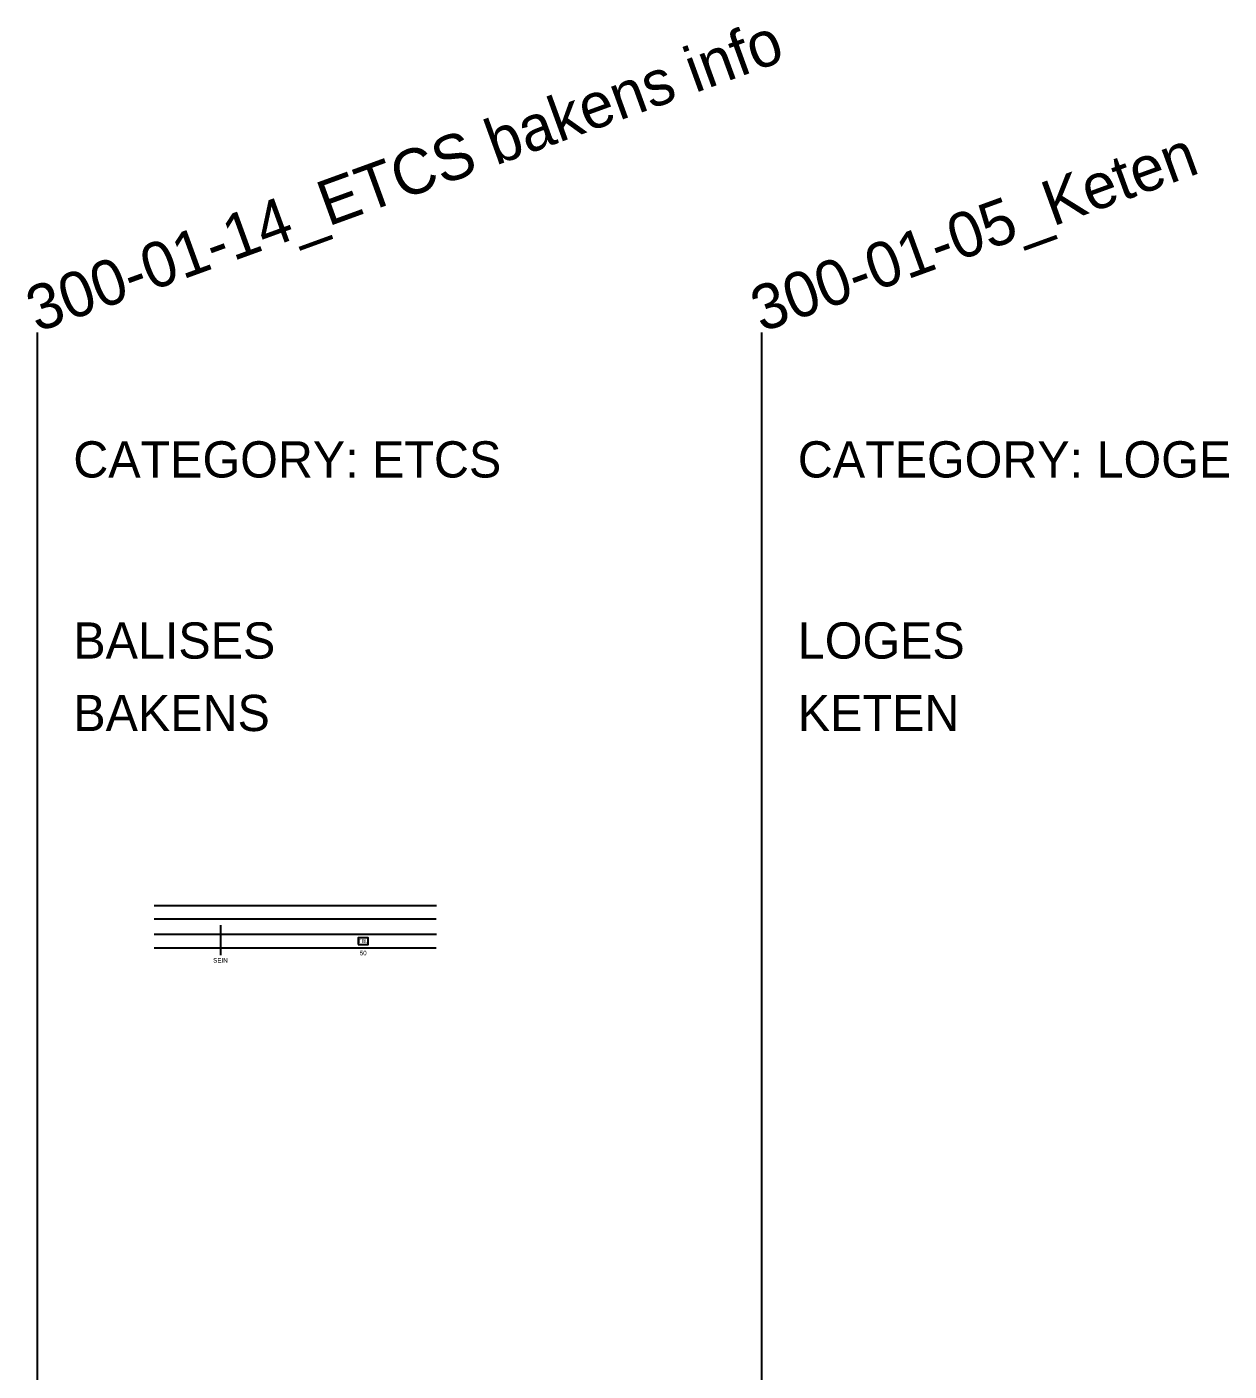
# Model space of a CAD drawing. Header units: metres. Extents: x -591 to 1776, y -567 to 241.
# Drawn here: x 238.9 to 371.6, y -114.7 to 33.8 of the extents above; entities that cross this region are included whole.
import ezdxf
from ezdxf.enums import TextEntityAlignment as Align

# ---------------------------------------------------------------- set-up
doc = ezdxf.new("R2010")
doc.units = ezdxf.units.M
doc.layers.add('300-01-07_ETCS bakens', color=1, linetype='Continuous')
doc.styles.add('ISOPLUS', font='isoplus.shx')

# ---------------------------------------------------------------- blocks, each defined once
blk = doc.blocks.new('ETCS_TBL')
at = {"layer": '300-01-07_ETCS bakens', "color": 1}
blk.add_lwpolyline([(-0.56, -1.12), (0.56, -1.12), (0.56, -0.38), (-0.56, -0.38)], close=True, dxfattribs=at)
at = {"layer": '300-01-07_ETCS bakens', "color": 1, "style": 'ISOPLUS', "width": 0.8}
blk.add_text('TBL', height=0.45, rotation=360, dxfattribs=at).set_placement((0, -0.75), align=Align.MIDDLE_CENTER)
at = {"layer": '300-01-07_ETCS bakens', "color": 7, "style": 'ISOPLUS'}
blk.add_attdef('BK', text='', height=0.5, rotation=360, dxfattribs=at).set_placement((0, -1.82), align=Align.TOP_CENTER)

msp = doc.modelspace()

# ---------------------------------------------------------------- linework, layer by layer
at = {"color": 1, "lineweight": -2}
for p, q in [((240, 0), (240, -560)), ((320, 0), (320, -560))]:
    msp.add_line(p, q, dxfattribs=at)
for p, q in [((252.94, -63.25), (284.1, -63.25)), ((252.94, -64.75), (284.06, -64.75)), ((252.94, -66.44), (284.1, -66.44)), ((260.25, -65.44), (260.25, -68.74)), ((252.94, -67.94), (284.06, -67.94))]:
    msp.add_line(p, q)

# ---------------------------------------------------------------- block references
at = {"linetype": 'Continuous'}
msp.add_blockref('ETCS_TBL', (276.01, -66.44), dxfattribs=at).add_auto_attribs({'BK': '50'})

# ---------------------------------------------------------------- texts
at = {"linetype": 'Continuous', "style": 'ISOPLUS'}
for s, p in [('300-01-14_ETCS bakens info', (240, 0)), ('300-01-05_Keten', (320, 0))]:
    msp.add_text(s, height=5, rotation=20, dxfattribs=at).set_placement(p)
at = {"color": 1, "linetype": 'Continuous', "style": 'ISOPLUS'}
for s, p in [('CATEGORY: ETCS', (244, -16)), ('CATEGORY: LOGE', (324, -16))]:
    msp.add_text(s, height=4, dxfattribs=at).set_placement(p)
at = {"linetype": 'Continuous', "style": 'ISOPLUS'}
for s, p in [('BALISES', (244, -36)), ('LOGES', (324, -36)), ('BAKENS', (244, -44)), ('KETEN', (324, -44))]:
    msp.add_text(s, height=4, dxfattribs=at).set_placement(p)
at = {"style": 'ISOPLUS'}
msp.add_text('SEIN', height=0.5, dxfattribs=at).set_placement((260.25, -69.72), align=Align.BOTTOM_CENTER)

doc.saveas('drawing.dxf')
